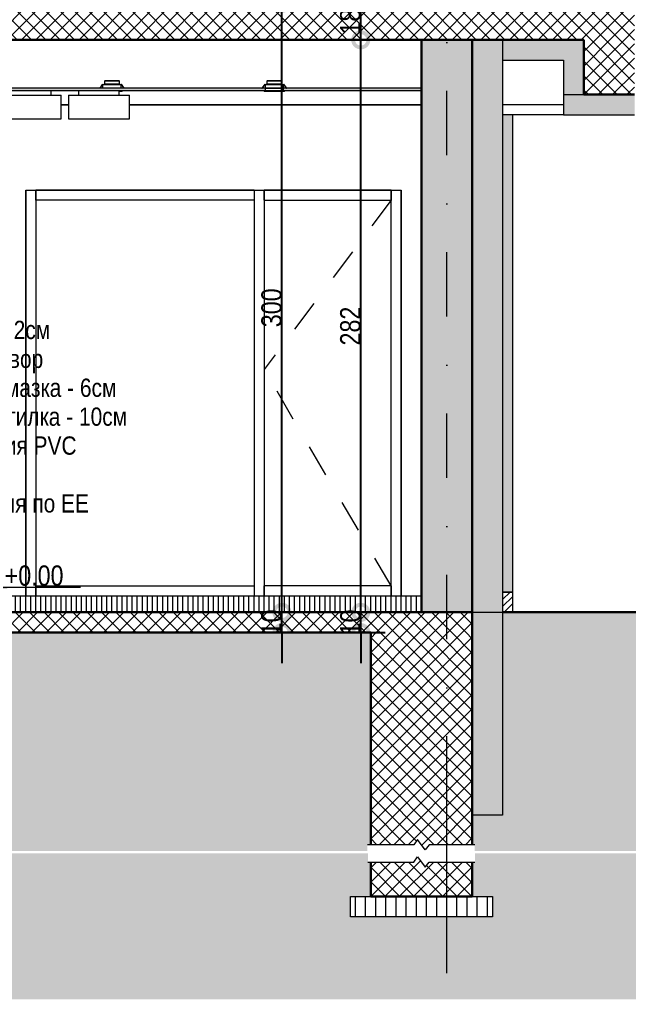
# Model space of a CAD drawing. Header units: centimetres. Extents: x 0 to 25250, y 0 to 2250.
# Drawn here: x 13748.2 to 14048.2, y 1204.6 to 1687.3 of the extents above; entities that cross this region are included whole.
import ezdxf

# ---------------------------------------------------------------- set-up
doc = ezdxf.new("R2010")
doc.units = ezdxf.units.CM
doc.linetypes.add('21-View-1$0$Dash', pattern=[31.75, 15.875, -15.875])
doc.linetypes.add('21-View-1$0$Dash dot', pattern=[79.375, 31.75, -23.8125, 0, -23.8125])
for name, color, linetype, lineweight in [('A-ANNO-DIMS', 7, 'Continuous', 9), ('A-ANNO-NOTE', 7, 'Continuous', 9), ('A-CLNG', 7, 'Continuous', 15), ('A-CLNG-PATT', 7, 'Continuous', 15), ('A-DETL', 7, 'Continuous', 9), ('A-DETL-GENF', 7, 'Continuous', 9), ('A-DETL-MBND', 7, 'Continuous', 9), ('A-DOOR', 7, 'Continuous', 9), ('A-FLOR-FNSH', 7, 'Continuous', 9), ('A-FLOR-LEVL', 7, 'Continuous', 9), ('A-FLOR-MCUT', 7, 'Continuous', 9), ('A-FLOR-PATT', 7, 'Continuous', 9), ('A-GLAZ-CWMG', 7, 'Continuous', 9), ('A-WALL', 7, 'Continuous', 9), ('A-WALL-PATT', 7, 'Continuous', 9), ('E-LITE-EQPM', 7, 'Continuous', 9), ('G-ANNO-DIMS', 7, 'Continuous', 9), ('G-ANNO-TEXT', 7, 'Continuous', 9), ('S-BEAM', 7, 'Continuous', 9), ('S-GRID', 7, 'Continuous', 9)]:
    doc.layers.add(name, color=color, linetype=linetype, lineweight=lineweight)
doc.styles.add('21-View-1$0$Arial Narrow', font='ARIALN.TTF', dxfattribs={"height": 10})
doc.styles.add('21-View-1$0$Arial Narrow_2', font='ARIALN.TTF', dxfattribs={"height": 9})
doc.dimstyles.new('21-View-1$0$TEC_DIM', dxfattribs={"dimscale": 30.48, "dimtxt": 10.23431, "dimasz": 0.492126, "dimexe": 0.393701, "dimexo": 0.246063, "dimgap": 0, "dimtad": 1, "dimdec": 0, "dimzin": 0, "dimdsep": 46, "dimtxsty": '21-View-1$0$Arial Narrow', "dimblk1": '21-View-1$0$_DotSmall', "dimblk2": '21-View-1$0$_DotSmall', "dimsah": 1, "dimcen": 0.09, "dimazin": 0, "dimtfac": 1, "dimtdec": 4, "dimtix": 1, "dimtmove": 0, "dimatfit": 3, "dimfxl": 1, "dimtvp": 1, "dimtolj": 1, "dimtzin": 0, "dimarcsym": 2})
pattern_1 = [(45, (13129.3803, 1729.181), (-3.535534, 3.535534), []), (135, (13129.3803, 1729.181), (-3.535534, -3.535534), [])]
pattern_2 = [(0, (13129.38, 1729.18), (19.05, 19.05), [19.05, -19.05]), (0, (13129.38, 1736.325), (19.05, 19.05), [19.05, -19.05]), (0, (13129.38, 1743.469), (19.05, 19.05), [19.05, -19.05]), (90, (13131.761, 1745.85), (-19.05, 19.05), [19.05, -19.05]), (90, (13138.905, 1745.85), (-19.05, 19.05), [19.05, -19.05]), (90, (13146.048, 1745.85), (-19.05, 19.05), [19.05, -19.05])]

# ---------------------------------------------------------------- blocks, each defined once
blk = doc.blocks.new('TEC-GLASSDOOR - TEC-GLASSDOOR-2434467-3-3')
at = {"layer": 'A-DOOR', "linetype": '21-View-1$0$Dash'}
for p in [(-264.14, 203), (-264.14, 13)]:
    blk.add_line(p, (-326.64, 119.68), dxfattribs=at)
at = {"layer": 'A-DOOR', "lineweight": 15}
for p, q in [((-326.64, 203), (-264.14, 203)), ((-326.64, 203), (-326.64, 13)), ((-264.14, 13), (-264.14, 203)), ((-264.14, 13), (-326.64, 13))]:
    blk.add_line(p, q, dxfattribs=at)
blk = doc.blocks.new('Rectangular Mullion - TEC_DOGRAMA_TERASI_EX-2343523-3-3')
at = {"layer": 'A-GLAZ-CWMG'}
for p, q in [((-439.14, 203), (-439.14, 208)), ((-331.64, 208), (-439.14, 208)), ((-331.64, 208), (-331.64, 203)), ((-331.64, 203), (-439.14, 203))]:
    blk.add_line(p, q, dxfattribs=at)
blk = doc.blocks.new('Rectangular Mullion - TEC_DOGRAMA_TERASI_EX-2343547-3-3')
at = {"layer": 'A-GLAZ-CWMG'}
for p, q in [((-326.64, 8), (-326.64, 13)), ((-264.14, 13), (-264.14, 8))]:
    blk.add_line(p, q, dxfattribs=at)
blk = doc.blocks.new('Rectangular Mullion - TEC_DOGRAMA_TERASI_EX-2313598-3-3')
at = {"layer": 'A-GLAZ-CWMG'}
for p, q in [((-444.14, 208), (-439.14, 208)), ((-444.14, 208), (-444.14, 8)), ((-439.14, 208), (-439.14, 8))]:
    blk.add_line(p, q, dxfattribs=at)
blk = doc.blocks.new('Rectangular Mullion - TEC_DOGRAMA_TERASI_EX-2313599-3-3')
at = {"layer": 'A-GLAZ-CWMG'}
for p, q in [((-264.14, 208), (-259.14, 208)), ((-264.14, 203), (-264.14, 208)), ((-259.14, 8), (-259.14, 208)), ((-264.14, 8), (-264.14, 13))]:
    blk.add_line(p, q, dxfattribs=at)
blk = doc.blocks.new('Rectangular Mullion - TEC_DOGRAMA_TERASI_EX-2343548-3-3')
at = {"layer": 'A-GLAZ-CWMG'}
for p, q in [((-326.64, 203), (-326.64, 208)), ((-264.14, 208), (-326.64, 208)), ((-264.14, 208), (-264.14, 203))]:
    blk.add_line(p, q, dxfattribs=at)
blk = doc.blocks.new('Rectangular Mullion - TEC_DOGRAMA_TERASI_EX-2343524-3-3')
at = {"layer": 'A-GLAZ-CWMG'}
for p, q in [((-439.14, 8), (-439.14, 13)), ((-439.14, 13), (-331.64, 13)), ((-331.64, 13), (-331.64, 8))]:
    blk.add_line(p, q, dxfattribs=at)
blk = doc.blocks.new('Rectangular Mullion - TEC_DOGRAMA_TERASI_INT-2313596-3-3')
at = {"layer": 'A-GLAZ-CWMG'}
for p, q in [((-331.64, 208), (-326.64, 208)), ((-331.64, 208), (-331.64, 8)), ((-326.64, 208), (-326.64, 203)), ((-326.64, 13), (-326.64, 8))]:
    blk.add_line(p, q, dxfattribs=at)
blk = doc.blocks.new('Rectangular Mullion - TEC_LAMEL-2379041-3-3')
at = {"layer": 'A-GLAZ-CWMG', "true_color": 0xe9e5e0}
blk.add_hatch(color=254, dxfattribs=at).paths.add_polyline_path([(-206.56, 10), (-204.14, 10), (-204.14, 245), (-209.14, 245), (-209.14, 10)])
at = {"layer": 'A-GLAZ-CWMG', "color": 253, "lineweight": 15, "true_color": 0xaaaaaa}
for p, q in [((-204.14, 245), (-209.14, 245)), ((-209.14, 245), (-209.14, 10)), ((-204.14, 10), (-204.14, 245)), ((-209.14, 10), (-204.14, 10))]:
    blk.add_line(p, q, dxfattribs=at)
blk = doc.blocks.new('TEC-BREAKLINE - M_Break Line-2501834-3-3')
at = {"layer": 'A-DETL-GENF'}
for p, q in [((-1762.95, -114.5), (-1785.73, -114.5)), ((-1761.05, -111.96), (-1762.95, -114.5)), ((-1757.24, -117.04), (-1761.05, -111.96)), ((-1755.33, -114.5), (-1757.24, -117.04)), ((-1732.86, -114.5), (-1755.33, -114.5))]:
    blk.add_line(p, q, dxfattribs=at)
blk = doc.blocks.new('TEC-BREAKLINE - M_Break Line-2501920-3-3')
at = {"layer": 'A-DETL-GENF'}
for p, q in [((-1762.95, -123.02), (-1761.05, -120.48)), ((-1761.05, -120.48), (-1757.24, -125.56)), ((-1785.55, -123.02), (-1762.95, -123.02)), ((-1757.24, -125.56), (-1755.33, -123.02)), ((-1755.33, -123.02), (-1732.82, -123.02))]:
    blk.add_line(p, q, dxfattribs=at)
blk = doc.blocks.new('Spot Elevations - ELEVATION_PROJECT-150941-3-3')
at = {"layer": 'A-ANNO-NOTE'}
blk.add_hatch(color=256, dxfattribs=at).paths.add_polyline_path([(-602.03, 312.39), (-587.72, 312.39), (-594.88, 300)])
blk.add_line((-602.03, 312.39), (-552.03, 312.39), dxfattribs=at)
blk = doc.blocks.new('21-View-1$0$_DotSmall')
at = {"color": 0, "linetype": 'ByBlock', "const_width": 0.5}
blk.add_lwpolyline([(-0.0625, 0, 1), (0.0625, 0, 1)], format="xyb", close=True, dxfattribs=at)
blk = doc.blocks.new('*D3126')
at = {"layer": 'A-ANNO-DIMS', "color": 0, "lineweight": -2, "transparency": 16777216}
for p, q in [((13916.35, 1395.28), (13916.35, 1410.28)), ((13916.35, 1385.28), (13916.35, 1395.28)), ((13921.2, 1395.28), (13928.35, 1395.28)), ((13916.35, 1385.28), (13916.35, 1370.28)), ((13921.2, 1385.28), (13928.35, 1385.28))]:
    blk.add_line(p, q, dxfattribs=at)
at = {"layer": 'A-ANNO-DIMS', "color": 0, "lineweight": -2, "transparency": 16777216, "xscale": 15, "yscale": 15, "zscale": 15}
for p, rotation in [((13916.35, 1395.28), 270), ((13916.35, 1385.28), 90)]:
    blk.add_blockref('21-View-1$0$_DotSmall', p, dxfattribs=dict(at, rotation=rotation))
at = {"layer": 'A-ANNO-DIMS', "color": 0, "transparency": 16777216, "insert": (13911.24, 1390.28), "char_height": 10, "width": 15.2053, "attachment_point": 5, "rotation": 90, "style": '21-View-1$0$Arial Narrow'}
blk.add_mtext('\\A1;10', dxfattribs=at)
blk = doc.blocks.new('*D3127')
at = {"layer": 'A-ANNO-DIMS', "color": 0, "lineweight": -2, "transparency": 16777216}
for p, q in [((13916.35, 1395.28), (13916.35, 1677.28)), ((13921.2, 1677.28), (13928.35, 1677.28)), ((13921.2, 1395.28), (13928.35, 1395.28))]:
    blk.add_line(p, q, dxfattribs=at)
at = {"layer": 'A-ANNO-DIMS', "color": 0, "lineweight": -2, "transparency": 16777216, "xscale": 15, "yscale": 15, "zscale": 15}
for p, rotation in [((13916.35, 1677.28), 90), ((13916.35, 1395.28), 270)]:
    blk.add_blockref('21-View-1$0$_DotSmall', p, dxfattribs=dict(at, rotation=rotation))
at = {"layer": 'A-ANNO-DIMS', "color": 0, "transparency": 16777216, "insert": (13911.24, 1536.28), "char_height": 10, "width": 22.8079, "attachment_point": 5, "rotation": 90, "style": '21-View-1$0$Arial Narrow'}
blk.add_mtext('\\A1;282', dxfattribs=at)
blk = doc.blocks.new('*D3128')
at = {"layer": 'A-ANNO-DIMS', "color": 0, "lineweight": -2, "transparency": 16777216}
for p, q in [((13916.35, 1677.28), (13916.35, 1695.28)), ((13921.2, 1695.28), (13928.35, 1695.28)), ((13921.2, 1677.28), (13928.35, 1677.28))]:
    blk.add_line(p, q, dxfattribs=at)
at = {"layer": 'A-ANNO-DIMS', "color": 0, "lineweight": -2, "transparency": 16777216, "xscale": 15, "yscale": 15, "zscale": 15}
for p, rotation in [((13916.35, 1695.28), 90), ((13916.35, 1677.28), 270)]:
    blk.add_blockref('21-View-1$0$_DotSmall', p, dxfattribs=dict(at, rotation=rotation))
at = {"layer": 'A-ANNO-DIMS', "color": 0, "transparency": 16777216, "insert": (13911.24, 1686.28), "char_height": 10, "width": 15.2053, "attachment_point": 5, "rotation": 90, "style": '21-View-1$0$Arial Narrow'}
blk.add_mtext('\\A1;18', dxfattribs=at)
blk = doc.blocks.new('*D3130')
at = {"layer": 'A-ANNO-DIMS', "color": 0, "lineweight": -2, "transparency": 16777216}
for p, q in [((13877.51, 1395.28), (13877.51, 1410.28)), ((13877.51, 1385.28), (13877.51, 1395.28)), ((13882.36, 1395.28), (13889.51, 1395.28)), ((13877.51, 1385.28), (13877.51, 1370.28)), ((13882.36, 1385.28), (13889.51, 1385.28))]:
    blk.add_line(p, q, dxfattribs=at)
at = {"layer": 'A-ANNO-DIMS', "color": 0, "lineweight": -2, "transparency": 16777216, "xscale": 15, "yscale": 15, "zscale": 15}
for p, rotation in [((13877.51, 1395.28), 270), ((13877.51, 1385.28), 90)]:
    blk.add_blockref('21-View-1$0$_DotSmall', p, dxfattribs=dict(at, rotation=rotation))
at = {"layer": 'A-ANNO-DIMS', "color": 0, "transparency": 16777216, "insert": (13872.41, 1390.28), "char_height": 10, "width": 15.2053, "attachment_point": 5, "rotation": 90, "style": '21-View-1$0$Arial Narrow'}
blk.add_mtext('\\A1;10', dxfattribs=at)
blk = doc.blocks.new('*D3131')
at = {"layer": 'A-ANNO-DIMS', "color": 0, "lineweight": -2, "transparency": 16777216}
for p, q in [((13877.51, 1395.28), (13877.51, 1695.28)), ((13882.36, 1695.28), (13889.51, 1695.28)), ((13882.36, 1395.28), (13889.51, 1395.28))]:
    blk.add_line(p, q, dxfattribs=at)
at = {"layer": 'A-ANNO-DIMS', "color": 0, "lineweight": -2, "transparency": 16777216, "xscale": 15, "yscale": 15, "zscale": 15}
for p, rotation in [((13877.51, 1695.28), 90), ((13877.51, 1395.28), 270)]:
    blk.add_blockref('21-View-1$0$_DotSmall', p, dxfattribs=dict(at, rotation=rotation))
at = {"layer": 'A-ANNO-DIMS', "color": 0, "transparency": 16777216, "insert": (13872.41, 1545.28), "char_height": 10, "width": 22.8079, "attachment_point": 5, "rotation": 90, "style": '21-View-1$0$Arial Narrow'}
blk.add_mtext('\\A1;300', dxfattribs=at)
blk = doc.blocks.new('ClearAccent-RS060B-3D - 1xLED5-36-_830 IP44-V7-3-3')
at = {"layer": 'E-LITE-EQPM', "lineweight": 5}
for p, q in [((-405.04, 262), (-405.39, 261.64)), ((-405.39, 261.64), (-405.39, 260.24)), ((-397.89, 261.64), (-405.39, 261.64)), ((-405.04, 262), (-398.25, 262)), ((-397.89, 261.64), (-398.25, 262)), ((-397.89, 260.24), (-397.89, 261.64)), ((-406.38, 260.11), (-407.68, 258.25)), ((-407.44, 258.25), (-406.22, 260)), ((-406.22, 260), (-406.38, 260.11)), ((-406.22, 260), (-406.22, 258.32)), ((-406.22, 260), (-397.07, 260)), ((-406.22, 258.32), (-406.14, 258.25)), ((-406.22, 258.32), (-397.07, 258.32)), ((-405.39, 260.24), (-405.64, 260)), ((-405.39, 260.24), (-397.89, 260.24)), ((-397.89, 260.24), (-405.39, 260.24)), ((-404.94, 260.24), (-404.94, 260)), ((-398.35, 260), (-398.35, 260.24)), ((-396.64, 256.5), (-397.98, 256.5)), ((-397.65, 260), (-397.89, 260.24)), ((-397.14, 258.25), (-397.07, 258.32)), ((-396.91, 260.11), (-397.07, 260)), ((-397.07, 260), (-395.85, 258.25)), ((-397.07, 258.32), (-397.07, 260)), ((-395.6, 258.25), (-396.91, 260.11)), ((-396.64, 256.5), (-396.64, 257))]:
    blk.add_line(p, q, dxfattribs=at)
blk = doc.blocks.new('ClearAccent-RS060B-3D - 1xLED5-36-_830 IP44-V8-3-3')
at = {"layer": 'E-LITE-EQPM', "lineweight": 5}
for p, q in [((-326.22, 258.32), (-326.14, 258.25)), ((-317.14, 258.25), (-317.07, 258.32))]:
    blk.add_line(p, q, dxfattribs=at)
blk = doc.blocks.new('Deckenleuchte rund mit Ring Aufbau - 40-1643942-3-3')
at = {"layer": 'E-LITE-EQPM', "lineweight": 5}
for p, q in [((-461.67, 257), (-461.67, 254.81)), ((-461.67, 257), (-431.67, 257)), ((-431.67, 254.81), (-431.67, 257)), ((-466.67, 254.81), (-466.67, 243.03)), ((-466.67, 254.81), (-426.67, 254.81)), ((-426.67, 243.03), (-426.67, 254.81)), ((-466.67, 243.03), (-426.67, 243.03))]:
    blk.add_line(p, q, dxfattribs=at)
blk = doc.blocks.new('ClearAccent-RS060B-3D - 1xLED5-36-_830 IP44-V12-3-3')
at = {"layer": 'E-LITE-EQPM', "lineweight": 5}
for p, q in [((-325.04, 262), (-325.39, 261.64)), ((-325.39, 261.64), (-325.39, 260.24)), ((-317.89, 261.64), (-325.39, 261.64)), ((-325.04, 262), (-318.25, 262)), ((-317.89, 261.64), (-318.25, 262)), ((-317.89, 260.24), (-317.89, 261.64)), ((-326.38, 260.11), (-327.76, 258.15)), ((-327.76, 258.15), (-327.59, 258.03)), ((-327.59, 258.03), (-326.22, 260)), ((-326.64, 257), (-326.64, 256.5)), ((-326.64, 257), (-316.64, 257)), ((-316.64, 256.5), (-326.64, 256.5)), ((-326.22, 260), (-326.38, 260.11)), ((-326.22, 260), (-326.22, 258.32)), ((-326.22, 260), (-317.07, 260)), ((-326.22, 258.32), (-326.14, 258.25)), ((-326.22, 258.32), (-317.07, 258.32)), ((-326.14, 258.25), (-326.14, 257)), ((-326.14, 258.25), (-317.75, 258.25)), ((-325.39, 260.24), (-325.64, 260)), ((-325.39, 260.24), (-317.89, 260.24)), ((-317.89, 260.24), (-325.39, 260.24)), ((-324.94, 260.24), (-324.94, 260)), ((-318.35, 260), (-318.35, 260.24)), ((-317.65, 260), (-317.89, 260.24)), ((-317.7, 258.25), (-317.14, 258.25)), ((-317.14, 258.25), (-317.07, 258.32)), ((-317.14, 257), (-317.14, 258.25)), ((-316.91, 260.11), (-317.07, 260)), ((-317.07, 260), (-315.7, 258.03)), ((-317.07, 258.32), (-317.07, 260)), ((-315.53, 258.15), (-316.91, 260.11)), ((-316.64, 256.5), (-316.64, 257)), ((-315.7, 258.03), (-315.53, 258.15))]:
    blk.add_line(p, q, dxfattribs=at)
blk = doc.blocks.new('Deckenleuchte rund mit Ring Aufbau - 30-V13-3-3')
at = {"layer": 'E-LITE-EQPM', "lineweight": 5}
for p, q in [((-418.07, 257), (-418.07, 254.81)), ((-418.07, 257), (-398.07, 257)), ((-398.07, 254.81), (-398.07, 257)), ((-423.07, 254.81), (-423.07, 243.03)), ((-423.07, 254.81), (-393.07, 254.81)), ((-393.07, 243.03), (-393.07, 254.81)), ((-423.07, 243.03), (-393.07, 243.03))]:
    blk.add_line(p, q, dxfattribs=at)

msp = doc.modelspace()

# ---------------------------------------------------------------- hatches: boundary and pattern name
at = {"layer": 'A-CLNG-PATT', "true_color": 0xffff80}
h = msp.add_hatch(color=51, dxfattribs=at)
h.paths.add_polyline_path([(13763.72, 1652.28), (13869.25, 1652.28), (13869.25, 1653.53), (13867.94, 1653.52), (13867.8, 1653.32), (13867.63, 1653.43), (13867.63, 1653.53), (13516.25, 1653.53), (13516.25, 1652.28), (13763.22, 1652.28)])
h.paths.add_polyline_path([(13946.25, 1652.28), (13946.25, 1653.53), (13879.79, 1653.53), (13879.86, 1653.43), (13879.69, 1653.32), (13879.54, 1653.53), (13878.25, 1653.53), (13878.25, 1652.28), (13907.31, 1652.28)])
at = {"layer": 'A-DETL-GENF', "true_color": 0xffff80}
msp.add_hatch(color=51, dxfattribs=at).paths.add_polyline_path([(14025.88, 1650.28), (14026.25, 1650.28), (14026.25, 1677.28), (13986.25, 1677.28), (13986.25, 1667.28), (14016.25, 1667.28), (14016.25, 1650.28)])
at = {"layer": 'A-DETL-GENF'}
h = msp.add_hatch(dxfattribs=at)
h.set_pattern_fill('FP1_8', color=256, style=0, pattern_type=2)
h.set_pattern_definition(pattern_2)
h.paths.add_polyline_path([(13136.59, 1277.7), (13459.66, 1277.7), (13459.66, 1280.78), (13461.25, 1280.78), (13461.25, 1385.28), (12868.75, 1385.28), (12868.75, 1280.78), (12870.03, 1280.78), (12870.03, 1277.7), (13018.02, 1277.7)])
h.paths.add_polyline_path([(12397.34, 1277.7), (12409.66, 1277.7), (12409.66, 1280.78), (12411.25, 1280.78), (12411.25, 1295.28), (12396.25, 1295.28), (12396.25, 1395.28), (12306.58, 1395.28), (12306.58, 1277.7), (12370.61, 1277.7)])
h.paths.add_polyline_path([(14203.74, 1277.7), (14203.74, 1395.28), (13986.25, 1395.28), (13986.25, 1295.28), (13971.25, 1295.28), (13971.25, 1280.78), (13972.53, 1280.78), (13972.53, 1277.7), (14085.17, 1277.7)])
h.paths.add_polyline_path([(12462.53, 1277.7), (12817.16, 1277.7), (12817.16, 1280.78), (12818.75, 1280.78), (12818.75, 1385.28), (12461.25, 1385.28), (12461.25, 1280.78), (12462.53, 1280.78), (12462.53, 1278.24)])
h.paths.add_polyline_path([(13914.92, 1277.7), (13919.66, 1277.7), (13919.66, 1280.78), (13921.25, 1280.78), (13921.25, 1385.28), (13511.25, 1385.28), (13511.25, 1280.78), (13512.53, 1280.78), (13512.53, 1277.7), (13848.02, 1277.7)])
h = msp.add_hatch(dxfattribs=at)
h.set_pattern_fill('FP1_8', color=256, style=0, pattern_type=2)
h.set_pattern_definition(pattern_2)
h.paths.add_polyline_path([(14203.74, 1204.59), (14203.74, 1276.54), (13972.57, 1276.54), (13972.57, 1272.27), (13971.25, 1272.27), (13971.25, 1255.27), (13981.25, 1255.27), (13981.25, 1245.27), (13911.25, 1245.27), (13911.25, 1255.27), (13921.25, 1255.27), (13921.25, 1272.27), (13919.84, 1272.27), (13919.84, 1276.54), (13512.57, 1276.54), (13512.57, 1272.27), (13511.25, 1272.27), (13511.25, 1255.27), (13521.25, 1255.27), (13521.25, 1245.27), (13451.25, 1245.27), (13451.25, 1255.27), (13461.25, 1255.27), (13461.25, 1272.27), (13459.84, 1272.27), (13459.84, 1276.54), (12870.07, 1276.54), (12870.07, 1272.27), (12868.75, 1272.27), (12868.75, 1255.27), (12878.75, 1255.27), (12878.75, 1245.27), (12808.75, 1245.27), (12808.75, 1255.27), (12818.75, 1255.27), (12818.75, 1272.27), (12817.34, 1272.27), (12817.34, 1276.54), (12462.57, 1276.54), (12462.57, 1272.27), (12461.25, 1272.27), (12461.25, 1255.27), (12471.25, 1255.27), (12471.25, 1245.27), (12401.25, 1245.27), (12401.25, 1255.27), (12411.25, 1255.27), (12411.25, 1272.27), (12409.84, 1272.27), (12409.84, 1276.54), (12306.58, 1276.54), (12306.58, 1204.59), (14171.01, 1204.59)])
at = {"layer": 'A-FLOR-PATT'}
h = msp.add_hatch(dxfattribs=at)
h.set_pattern_fill('FP1_6', color=256, style=0, pattern_type=2)
h.set_pattern_definition(pattern_1)
h.paths.add_polyline_path([(14026.25, 1677.28), (14051.25, 1677.28), (14051.25, 1695.28), (12411.25, 1695.28), (12411.25, 1677.28), (14025.88, 1677.28)])
at = {"layer": 'A-FLOR-PATT', "true_color": 0xffff80}
msp.add_hatch(color=51, dxfattribs=at).paths.add_polyline_path([(14026.25, 1640.28), (14051.25, 1640.28), (14051.25, 1650.28), (14016.25, 1650.28), (14016.25, 1640.28), (14025.88, 1640.28)])
at = {"layer": 'A-FLOR-PATT', "true_color": 0x787878}
h = msp.add_hatch(dxfattribs=at)
h.set_pattern_fill('FP1_4', color=8, style=0, pattern_type=2)
h.set_pattern_definition([(270, (13191.2463, 1403.285), (2.5, 2e-16), [])])
h.paths.add_polyline_path([(13946.25, 1395.28), (13946.25, 1403.28), (13511.25, 1403.28), (13511.25, 1395.28), (13936.95, 1395.28)])
h.paths.add_polyline_path([(12484.44, 1395.28), (13486.25, 1395.28), (13486.25, 1403.28), (12436.25, 1403.28), (12436.25, 1395.28)])
at = {"layer": 'A-FLOR-PATT'}
h = msp.add_hatch(dxfattribs=at)
h.set_pattern_fill('FP1_6', color=256, style=0, pattern_type=2)
h.set_pattern_definition(pattern_1)
h.paths.add_polyline_path([(12411.25, 1385.28), (13971.25, 1385.28), (13971.25, 1395.28), (12411.25, 1395.28), (12411.25, 1393.63)])
at = {"layer": 'A-FLOR-PATT', "true_color": 0x787878}
h = msp.add_hatch(dxfattribs=at)
h.set_pattern_fill('FP1_9', color=8, style=0, pattern_type=2)
h.set_pattern_definition([(270, (13188.7463, 1215.285), (5, 3e-16), [])])
h.paths.add_polyline_path([(13980.62, 1245.27), (13981.25, 1245.27), (13981.25, 1255.27), (13911.25, 1255.27), (13911.25, 1245.27), (13971.25, 1245.27)])
h.paths.add_polyline_path([(12401.25, 1245.27), (12471.25, 1245.27), (12471.25, 1255.27), (12401.25, 1255.27)])
h.paths.add_polyline_path([(12808.75, 1245.27), (12878.75, 1245.27), (12878.75, 1255.27), (12808.75, 1255.27)])
h.paths.add_polyline_path([(13451.25, 1245.27), (13521.25, 1245.27), (13521.25, 1255.27), (13451.25, 1255.27), (13451.25, 1252.97)])
at = {"layer": 'A-WALL-PATT', "true_color": 0x808080}
msp.add_hatch(color=8, dxfattribs=at).paths.add_polyline_path([(13946.25, 1395.28), (13971.25, 1395.28), (13971.25, 1677.28), (13946.25, 1677.28), (13946.25, 1403.28)])
at = {"layer": 'A-WALL-PATT', "lineweight": 5, "true_color": 0xffff80}
msp.add_hatch(color=51, dxfattribs=at).paths.add_polyline_path([(13971.25, 1395.28), (13986.25, 1395.28), (13986.25, 1677.28), (13971.25, 1677.28), (13971.25, 1403.28)])
at = {"layer": 'A-WALL-PATT', "true_color": 0x787878}
h = msp.add_hatch(dxfattribs=at)
h.set_pattern_fill('FP1_7', color=8, style=0, pattern_type=2)
h.set_pattern_definition([(45, (13129.3803, 1729.181), (-1.767767, 1.767767), [])])
h.paths.add_polyline_path([(13991.25, 1395.28), (13991.25, 1405.28), (13986.25, 1405.28), (13986.25, 1395.28), (13988.83, 1395.28)])
at = {"layer": 'A-WALL-PATT', "true_color": 0xffff80}
msp.add_hatch(color=51, dxfattribs=at).paths.add_polyline_path([(13981.25, 1295.28), (13986.25, 1295.28), (13986.25, 1395.28), (13971.25, 1395.28), (13971.25, 1295.28)])
at = {"layer": 'A-WALL-PATT'}
h = msp.add_hatch(dxfattribs=at)
h.set_pattern_fill('FP1_6', color=256, style=0, pattern_type=2)
h.set_pattern_definition(pattern_1)
h.paths.add_polyline_path([(13948.15, 1278.24), (13950.06, 1280.78), (13971.25, 1280.78), (13971.25, 1385.28), (13921.25, 1385.28), (13921.25, 1280.78), (13942.44, 1280.78), (13944.34, 1283.32), (13946.25, 1280.78)])
h = msp.add_hatch(dxfattribs=at)
h.set_pattern_fill('FP1_6', color=256, style=0, pattern_type=2)
h.set_pattern_definition(pattern_1)
h.paths.add_polyline_path([(13950.06, 1255.27), (13971.25, 1255.27), (13971.25, 1272.27), (13950.06, 1272.27), (13948.15, 1269.73), (13944.34, 1274.81), (13942.44, 1272.27), (13921.25, 1272.27), (13921.25, 1255.27), (13944.34, 1255.27)])
at = {"layer": 'S-BEAM'}
h = msp.add_hatch(dxfattribs=at)
h.set_pattern_fill('FP1_6', color=256, style=0, pattern_type=2)
h.set_pattern_definition(pattern_1)
h.paths.add_polyline_path([(14051.25, 1650.28), (14051.25, 1677.28), (14026.25, 1677.28), (14026.25, 1650.28)])

# ---------------------------------------------------------------- linework, layer by layer
at = {"layer": 'A-CLNG', "lineweight": 5}
for p, q in [((13867.7, 1653.53), (13516.25, 1653.53)), ((13763.72, 1652.28), (13777.32, 1652.28)), ((13797.32, 1652.28), (13868.75, 1652.28)), ((13869.25, 1653.53), (13867.95, 1653.53)), ((13879.54, 1653.53), (13878.25, 1653.53)), ((13878.75, 1652.28), (13946.25, 1652.28)), ((13946.25, 1653.53), (13879.79, 1653.53)), ((13946.25, 1652.28), (13946.25, 1653.53))]:
    msp.add_line(p, q, dxfattribs=at)
at = {"layer": 'A-DETL', "color": 7, "lineweight": 30}
for p, q in [((13946.25, 1677.28), (13971.25, 1677.28)), ((14026.25, 1677.28), (13986.25, 1677.28)), ((14026.25, 1650.28), (14026.25, 1677.28)), ((13971.25, 1403.28), (13971.25, 1395.28)), ((13971.25, 1395.28), (13946.25, 1395.28)), ((14203.64, 1395.28), (13986.25, 1395.28)), ((13921.25, 1385.28), (13511.25, 1385.28)), ((13921.25, 1280.78), (13921.25, 1385.28)), ((13971.25, 1295.28), (13971.25, 1385.28)), ((13971.25, 1295.28), (13971.25, 1280.78)), ((13921.25, 1255.27), (13921.25, 1272.27)), ((13971.25, 1272.27), (13971.25, 1255.27)), ((13921.25, 1255.27), (13971.25, 1255.27))]:
    msp.add_line(p, q, dxfattribs=at)
at = {"layer": 'A-DETL-MBND'}
for p, q in [((13986.25, 1677.28), (13986.25, 1667.28)), ((13986.25, 1667.28), (14016.25, 1667.28)), ((14016.25, 1667.28), (14016.25, 1650.28)), ((14016.25, 1650.28), (14026.25, 1650.28)), ((13986.25, 1395.28), (13986.25, 1295.28)), ((13986.25, 1295.28), (13971.25, 1295.28)), ((13911.25, 1245.27), (13911.25, 1255.27)), ((13911.25, 1255.27), (13921.25, 1255.27)), ((13971.25, 1255.27), (13981.25, 1255.27)), ((13981.25, 1255.27), (13981.25, 1245.27)), ((13981.25, 1245.27), (13911.25, 1245.27))]:
    msp.add_line(p, q, dxfattribs=at)
at = {"layer": 'A-FLOR-FNSH', "lineweight": 30}
for p, q in [((13511.25, 1677.28), (13946.25, 1677.28)), ((13946.25, 1395.28), (13946.25, 1403.28)), ((13511.25, 1395.28), (13946.25, 1395.28)), ((13971.25, 1385.28), (13971.25, 1395.28))]:
    msp.add_line(p, q, dxfattribs=at)
at = {"layer": 'A-FLOR-FNSH'}
for p, q in [((14016.25, 1650.28), (14016.25, 1640.28)), ((14016.25, 1640.28), (14051.25, 1640.28)), ((13946.25, 1403.28), (13609.83, 1403.28))]:
    msp.add_line(p, q, dxfattribs=at)
at = {"layer": 'A-FLOR-LEVL', "linetype": '21-View-1$0$Dash'}
msp.add_line((12313.83, 1395.28), (14177.93, 1395.28), dxfattribs=at)
at = {"layer": 'A-FLOR-MCUT'}
msp.add_line((13971.25, 1395.28), (13946.25, 1395.28), dxfattribs=at)
at = {"layer": 'A-WALL', "lineweight": 30}
for p, q in [((13946.25, 1677.28), (13946.25, 1403.28)), ((13986.25, 1677.28), (13971.25, 1677.28)), ((13971.25, 1677.28), (13971.25, 1403.28))]:
    msp.add_line(p, q, dxfattribs=at)
at = {"layer": 'A-WALL'}
for p, q in [((13986.25, 1667.28), (13986.25, 1395.28)), ((13772.32, 1645.28), (13768.72, 1645.28)), ((13946.25, 1645.28), (13802.32, 1645.28)), ((14016.25, 1640.28), (13991.25, 1640.28)), ((13751.25, 1403.28), (13751.25, 1603.28)), ((13751.25, 1603.28), (13936.25, 1603.28)), ((13936.25, 1603.28), (13936.25, 1403.28)), ((13991.25, 1405.28), (13986.25, 1405.28)), ((13991.25, 1395.28), (13991.25, 1405.28)), ((13971.25, 1395.28), (13986.25, 1395.28))]:
    msp.add_line(p, q, dxfattribs=at)
at = {"layer": 'S-BEAM', "lineweight": 30}
msp.add_line((14026.25, 1650.28), (14051.25, 1650.28), dxfattribs=at)
at = {"layer": 'S-BEAM'}
for p, q in [((13768.72, 1645.28), (13772.32, 1645.28)), ((13802.32, 1645.28), (13946.25, 1645.28)), ((14016.25, 1645.28), (13986.25, 1645.28))]:
    msp.add_line(p, q, dxfattribs=at)
at = {"layer": 'S-GRID', "color": 1, "linetype": '21-View-1$0$Dash dot', "lineweight": 18, "true_color": 0xff0000}
msp.add_line((13958.75, 1302.54), (13958.75, 2047.38), dxfattribs=at)
at = {"layer": 'S-GRID', "color": 1, "lineweight": 18, "true_color": 0xff0000}
msp.add_line((13958.75, 1217.52), (13958.75, 1302.54), dxfattribs=at)

# ---------------------------------------------------------------- block references
at = {"layer": 'A-DETL-GENF'}
for name in ['TEC-BREAKLINE - M_Break Line-2501834-3-3', 'TEC-BREAKLINE - M_Break Line-2501920-3-3']:
    msp.add_blockref(name, (15705.39, 1395.28), dxfattribs=at)
at = {"layer": 'A-DOOR'}
msp.add_blockref('TEC-GLASSDOOR - TEC-GLASSDOOR-2434467-3-3', (14195.39, 1395.28), dxfattribs=at)
at = {"layer": 'A-GLAZ-CWMG', "color": 253, "true_color": 0xaaaaaa}
msp.add_blockref('Rectangular Mullion - TEC_LAMEL-2379041-3-3', (14195.39, 1395.28), dxfattribs=at)
at = {"layer": 'A-GLAZ-CWMG'}
for name in ['Rectangular Mullion - TEC_DOGRAMA_TERASI_EX-2313598-3-3', 'Rectangular Mullion - TEC_DOGRAMA_TERASI_EX-2343523-3-3', 'Rectangular Mullion - TEC_DOGRAMA_TERASI_INT-2313596-3-3', 'Rectangular Mullion - TEC_DOGRAMA_TERASI_EX-2343548-3-3', 'Rectangular Mullion - TEC_DOGRAMA_TERASI_EX-2313599-3-3', 'Rectangular Mullion - TEC_DOGRAMA_TERASI_EX-2343524-3-3', 'Rectangular Mullion - TEC_DOGRAMA_TERASI_EX-2343547-3-3']:
    msp.add_blockref(name, (14195.39, 1395.28), dxfattribs=at)
at = {"layer": 'E-LITE-EQPM', "lineweight": 5}
for name in ['ClearAccent-RS060B-3D - 1xLED5-36-_830 IP44-V7-3-3', 'ClearAccent-RS060B-3D - 1xLED5-36-_830 IP44-V12-3-3', 'Deckenleuchte rund mit Ring Aufbau - 40-1643942-3-3', 'Deckenleuchte rund mit Ring Aufbau - 30-V13-3-3', 'ClearAccent-RS060B-3D - 1xLED5-36-_830 IP44-V8-3-3', 'ClearAccent-RS060B-3D - 1xLED5-36-_830 IP44-V8-3-3']:
    msp.add_blockref(name, (14195.39, 1395.28), dxfattribs=at)
at = {"layer": 'G-ANNO-DIMS'}
msp.add_blockref('Spot Elevations - ELEVATION_PROJECT-150941-3-3', (14330.25, 1095.28), dxfattribs=at)

# ---------------------------------------------------------------- texts
at = {"layer": 'G-ANNO-DIMS', "insert": (13740.89, 1418.37), "char_height": 10, "width": 34.7536, "attachment_point": 1, "line_spacing_factor": 0.974696, "style": '21-View-1$0$Arial Narrow'}
msp.add_mtext('+0.00', dxfattribs=at)
at = {"layer": 'G-ANNO-TEXT', "insert": (13668.64, 1538.89), "char_height": 9, "width": 136.6025, "attachment_point": 1, "line_spacing_factor": 0.949189, "style": '21-View-1$0$Arial Narrow_2'}
msp.add_mtext('\\pi-5.00004,l5.00004,t9.99999,15.00003,19.99998,25.00002,29.99997,35.00001,39.99996,45,50.00004,54.99999,60.00003,64.99998,70.00002,74.99997,80.00001,84.99996,90,95.00004,99.99999,105.00003,109.99998,115.00002,119.99997,125.00001,129.99996,135,140.00004,144.99999,150.00003,154.99998,160.00002;{\\fSymbol|b0|i0|c2|p18;·^I\\fArial Narrow|b0|i0|c204|p34;гранитогрес }- 2{\\fArial Narrow|b0|i0|c204|p34;см\\P\\fSymbol|b0|i0|c2|p18;·^I\\fArial Narrow|b0|i0|c204|p34;лепилен разтвор \\P\\fSymbol|b0|i0|c2|p18;·^I\\fArial Narrow|b0|i0|c204|p34;изрв}. {\\fArial Narrow|b0|i0|c204|p34;цим}. {\\fArial Narrow|b0|i0|c204|p34;замазка }- 6{\\fArial Narrow|b0|i0|c204|p34;см \\P\\fSymbol|b0|i0|c2|p18;·^I\\fArial Narrow|b0|i0|c204|p34;арм}. {\\fArial Narrow|b0|i0|c204|p34;бет}. {\\fArial Narrow|b0|i0|c204|p34;настилка }- 10{\\fArial Narrow|b0|i0|c204|p34;см\\P\\fSymbol|b0|i0|c2|p18;·^I\\fArial Narrow|b0|i0|c204|p34;хидроизолация }PVC \\P\\pi0,t5.00004,9.99999,15.00003,19.99998,25.00002,29.99997,35.00001,39.99996,45,50.00004,54.99999,60.00003,64.99998,70.00002,74.99997,80.00001,84.99996,90,95.00004,99.99999,105.00003,109.99998,115.00002,119.99997,125.00001,129.99996,135,140.00004,144.99999,150.00003,154.99998,160.00002;{\\fArial Narrow|b0|i0|c204|p34;фолио\\P\\pi-5.00004,t9.99999,15.00003,19.99998,25.00002,29.99997,35.00001,39.99996,45,50.00004,54.99999,60.00003,64.99998,70.00002,74.99997,80.00001,84.99996,90,95.00004,99.99999,105.00003,109.99998,115.00002,119.99997,125.00001,129.99996,135,140.00004,144.99999,150.00003,154.99998,160.00002;\\fSymbol|b0|i0|c2|p18;·^I\\fArial Narrow|b0|i0|c204|p34;топлоизолация по ЕЕ\\P\\fSymbol|b0|i0|c2|p18;·^I\\fArial Narrow|b0|i0|c204|p34;земна основа}', dxfattribs=at)

# ---------------------------------------------------------------- dimensions: what is measured, and where the dimension line sits
at = {"layer": 'A-ANNO-DIMS'}
for base, p1, p2, override, picture, middle in [((13877.51, 1695.28), (13874.86, 1395.28), (13874.86, 1695.28), {"dimpost": '<>', "dimfxl": 300}, '*D3131', (13872.41, 1545.28)), ((13916.35, 1695.28), (13913.7, 1677.28), (13913.7, 1695.28), {"dimpost": '<>', "dimfxl": 18}, '*D3128', (13911.24, 1686.28)), ((13916.35, 1677.28), (13913.7, 1395.28), (13913.7, 1677.28), {"dimpost": '<>', "dimfxl": 282}, '*D3127', (13911.24, 1536.28)), ((13877.51, 1395.28), (13874.86, 1385.28), (13874.86, 1395.28), {"dimpost": '<>', "dimfxl": 10}, '*D3130', (13872.41, 1390.28)), ((13916.35, 1395.28), (13913.7, 1385.28), (13913.7, 1395.28), {"dimpost": '<>', "dimfxl": 10}, '*D3126', (13911.24, 1390.28))]:
    dim = msp.add_linear_dim(base=base, p1=p1, p2=p2, angle=90, dimstyle='21-View-1$0$TEC_DIM', override=override, dxfattribs=at)
    dim.commit()
    dim.dimension.update_dxf_attribs({"geometry": picture, "text_midpoint": middle})

doc.saveas('drawing.dxf')
